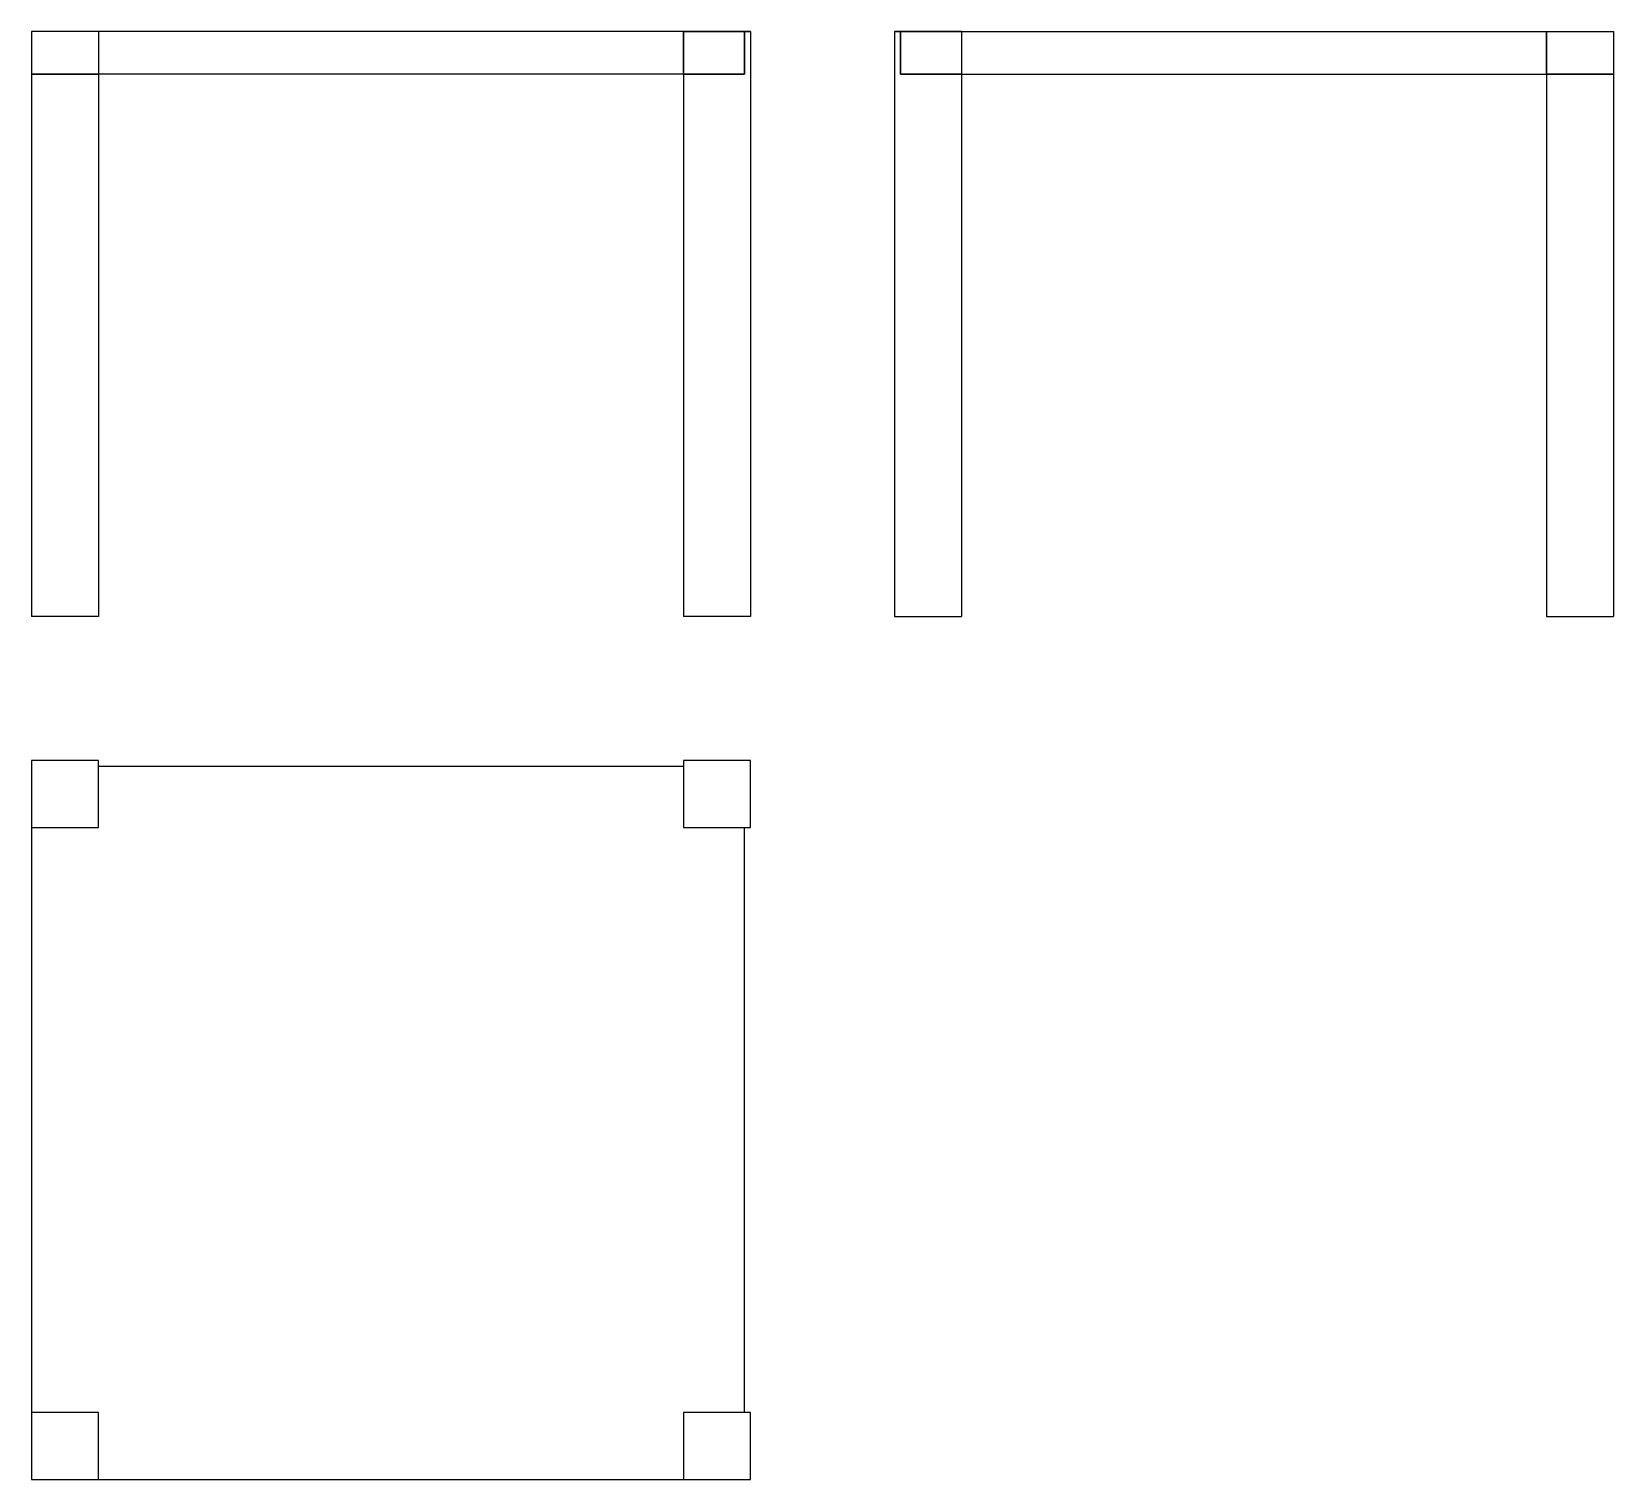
# Model space of a CAD drawing. Extents: x 0 to 2.03, y 0 to 1.86.
import ezdxf

# ---------------------------------------------------------------- set-up
doc = ezdxf.new("R2010")
doc.units = 0
doc.linetypes.add('HIDDEN', pattern=[0.046094, 0.030745, -0.015349])
for name, color, linetype in [('FRONT', 7, 'CONTINUOUS'), ('FRONT_HID', 7, 'HIDDEN'), ('LEFT', 7, 'CONTINUOUS'), ('LEFT_HID', 7, 'HIDDEN'), ('TOP', 7, 'CONTINUOUS'), ('TOP_HID', 7, 'HIDDEN')]:
    doc.layers.add(name, color=color, linetype=linetype)

msp = doc.modelspace()

# ---------------------------------------------------------------- linework, layer by layer
at = {"layer": 'FRONT'}
for p, q in [((0.085938, 1.85625), (0, 1.85625)), ((0, 1.85625), (0, 1.10625)), ((0.835938, 1.85625), (0.085938, 1.85625)), ((0.085938, 1.85625), (0.085938, 1.10625)), ((0.921875, 1.85625), (0.835938, 1.85625)), ((0.835938, 1.85625), (0.835938, 1.10625)), ((0.921875, 1.85625), (0.921875, 1.10625)), ((0.835938, 1.801562), (0.085938, 1.801562)), ((0.085938, 1.10625), (0, 1.10625)), ((0.921875, 1.10625), (0.835938, 1.10625))]:
    msp.add_line(p, q, dxfattribs=at)
at = {"layer": 'FRONT_HID', "linetype": 'HIDDEN'}
for p, q in [((0, 1.85625), (0, 1.801562)), ((0, 1.85625), (0, 1.801562)), ((0, 1.85625), (0, 1.801562)), ((0, 1.85625), (0, 1.801562)), ((0.085938, 1.85625), (0.085938, 1.801562)), ((0.914062, 1.85625), (0.835938, 1.85625)), ((0.835938, 1.85625), (0.914062, 1.85625)), ((0.914062, 1.85625), (0.835938, 1.85625)), ((0.835938, 1.85625), (0.914062, 1.85625)), ((0.835938, 1.801562), (0.835938, 1.85625)), ((0.914062, 1.801562), (0.914062, 1.85625)), ((0.914062, 1.85625), (0.914062, 1.801562)), ((0.914062, 1.85625), (0.921875, 1.85625)), ((0.921875, 1.85625), (0.914062, 1.85625)), ((0.914062, 1.85625), (0.921875, 1.85625)), ((0, 1.801562), (0, 1.10625)), ((0, 1.801562), (0, 1.10625)), ((0, 1.801562), (0.085938, 1.801562)), ((0.085938, 1.801562), (0, 1.801562)), ((0, 1.801562), (0, 1.10625)), ((0.085938, 1.801562), (0.085938, 1.10625)), ((0.085938, 1.801562), (0.085938, 1.10625)), ((0.085938, 1.801562), (0.085938, 1.10625)), ((0.835938, 1.801562), (0.914062, 1.801562)), ((0.835938, 1.801562), (0.835938, 1.10625)), ((0.914062, 1.801562), (0.835938, 1.801562)), ((0.835938, 1.801562), (0.835938, 1.10625)), ((0.835938, 1.801562), (0.835938, 1.10625))]:
    msp.add_line(p, q, dxfattribs=at)
at = {"layer": 'LEFT'}
for p, q in [((1.10625, 1.85625), (1.114062, 1.85625)), ((1.10625, 1.85625), (1.10625, 1.10625)), ((1.114062, 1.85625), (1.192187, 1.85625)), ((1.192187, 1.85625), (1.942187, 1.85625)), ((1.942187, 1.85625), (2.028125, 1.85625)), ((2.028125, 1.85625), (2.028125, 1.801562)), ((1.192187, 1.801562), (1.942187, 1.801562)), ((1.192187, 1.801562), (1.192187, 1.10625)), ((1.942187, 1.801562), (1.942187, 1.10625)), ((2.028125, 1.801562), (2.028125, 1.10625)), ((1.10625, 1.10625), (1.192187, 1.10625)), ((1.942187, 1.10625), (2.028125, 1.10625))]:
    msp.add_line(p, q, dxfattribs=at)
at = {"layer": 'LEFT_HID', "linetype": 'HIDDEN'}
for p, q in [((1.192187, 1.85625), (1.10625, 1.85625)), ((1.114062, 1.801562), (1.114062, 1.85625)), ((1.114062, 1.85625), (1.114062, 1.801562)), ((1.192187, 1.85625), (1.192187, 1.801562)), ((1.192187, 1.85625), (1.192187, 1.10625)), ((1.942187, 1.801562), (1.942187, 1.85625)), ((1.942187, 1.85625), (1.942187, 1.10625)), ((2.028125, 1.85625), (2.028125, 1.10625)), ((1.114062, 1.801562), (1.192187, 1.801562)), ((1.192187, 1.801562), (1.114062, 1.801562)), ((2.028125, 1.801562), (1.942187, 1.801562)), ((1.942187, 1.801562), (2.028125, 1.801562))]:
    msp.add_line(p, q, dxfattribs=at)
at = {"layer": 'TOP'}
for p, q in [((0, 0.921875), (0, 0.914062)), ((0.085938, 0.921875), (0, 0.921875)), ((0, 0.914062), (0, 0.835938)), ((0.085938, 0.914062), (0.085938, 0.921875)), ((0.835938, 0.914062), (0.085938, 0.914062)), ((0.921875, 0.921875), (0.835938, 0.921875)), ((0.835938, 0.921875), (0.835938, 0.914062)), ((0.921875, 0.835938), (0.921875, 0.921875)), ((0, 0.835938), (0, 0.085938)), ((0.914062, 0.085938), (0.914062, 0.835938)), ((0.914062, 0.835938), (0.921875, 0.835938)), ((0, 0.085938), (0, 0)), ((0.921875, 0.085938), (0.914062, 0.085938)), ((0.921875, 0), (0.921875, 0.085938)), ((0, 0), (0.085938, 0)), ((0.085938, 0), (0.835938, 0)), ((0.835938, 0), (0.914062, 0)), ((0.914062, 0), (0.921875, 0))]:
    msp.add_line(p, q, dxfattribs=at)
at = {"layer": 'TOP_HID', "linetype": 'HIDDEN'}
for p, q in [((0, 0.921875), (0, 0.835938)), ((0.085938, 0.835938), (0.085938, 0.921875)), ((0.085938, 0.835938), (0.085938, 0.914062)), ((0.835938, 0.921875), (0.835938, 0.835938)), ((0.835938, 0.914062), (0.835938, 0.835938)), ((0, 0.835938), (0.085938, 0.835938)), ((0, 0.835938), (0.085938, 0.835938)), ((0.835938, 0.835938), (0.914062, 0.835938)), ((0.835938, 0.835938), (0.921875, 0.835938)), ((0.085938, 0.085938), (0, 0.085938)), ((0.085938, 0.085938), (0, 0.085938)), ((0.085938, 0), (0.085938, 0.085938)), ((0.085938, 0), (0.085938, 0.085938)), ((0.835938, 0.085938), (0.835938, 0)), ((0.914062, 0.085938), (0.835938, 0.085938)), ((0.921875, 0.085938), (0.835938, 0.085938)), ((0.835938, 0.085938), (0.835938, 0)), ((0.835938, 0), (0.921875, 0))]:
    msp.add_line(p, q, dxfattribs=at)

doc.saveas('drawing.dxf')
